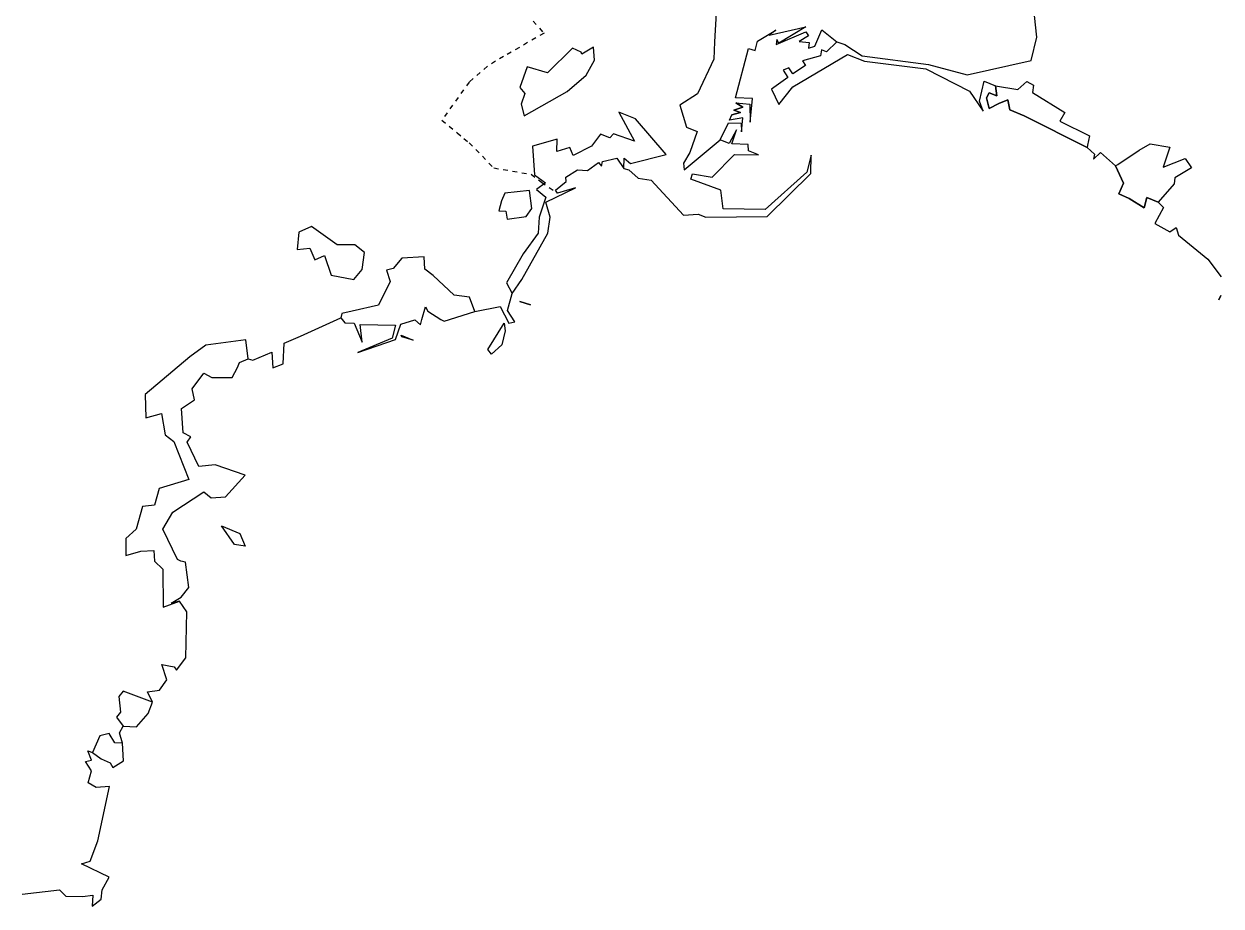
# Model space of a CAD drawing. Header units: millimetres. Extents: x 1888 to 2040, y 1705 to 1894.
# Drawn here: x 1915.06 to 1940.41, y 1809.46 to 1828.14 of the extents above; entities that cross this region are included whole.
import ezdxf

# ---------------------------------------------------------------- set-up
doc = ezdxf.new("R2010")
doc.units = ezdxf.units.MM
doc.linetypes.add('HIDDEN', pattern=[0.375, 0.25, -0.125])

# ---------------------------------------------------------------- blocks, each defined once
blk = doc.blocks.new('mall')
at = {"linetype": 'HIDDEN'}
for p, q in [((-98951, -8595), (-98722, -8854)), ((-98722, -8854), (-99577, -9342)), ((-99577, -9342), (-99920, -9552)), ((-99920, -9552), (-100307, -9887)), ((-100307, -9887), (-100885, -10691)), ((-100885, -10691), (-100561, -10962)), ((-100561, -10962), (-100422, -11079)), ((-100422, -11079), (-100308, -11173)), ((-100308, -11173), (-99785, -11705)), ((-99785, -11705), (-98996, -11839)), ((-98996, -11839), (-98777, -12006)), ((-98777, -12006), (-98434, -12237))]:
    blk.add_line(p, q, dxfattribs=at)
at = {"linetype": 'Continuous'}
for p, q in [((-95080, -8421), (-95109, -9032)), ((-88284, -8936), (-88338, -8475)), ((-94200, -9022), (-93811, -8788)), ((-94200, -9022), (-93811, -8788)), ((-93956, -8891), (-93179, -8716)), ((-93956, -8891), (-93179, -8716)), ((-93811, -8788), (-93956, -8891)), ((-93811, -8788), (-93956, -8891)), ((-93808, -9092), (-93180, -8825)), ((-93808, -9092), (-93180, -8825)), ((-93179, -8716), (-93747, -9062)), ((-93179, -8716), (-93747, -9062)), ((-93180, -8825), (-93123, -8911)), ((-93180, -8825), (-93123, -8911)), ((-92990, -9129), (-92839, -8784)), ((-92990, -9129), (-92839, -8784)), ((-92839, -8784), (-92522, -9038)), ((-92839, -8784), (-92522, -9038)), ((-95109, -9032), (-95126, -9403)), ((-94253, -9217), (-94200, -9022)), ((-94253, -9217), (-94200, -9022)), ((-93793, -8987), (-93808, -9092)), ((-93793, -8987), (-93808, -9092)), ((-93747, -9062), (-93793, -8987)), ((-93747, -9062), (-93793, -8987)), ((-93123, -8911), (-93319, -9030)), ((-93123, -8911), (-93319, -9030)), ((-93319, -9030), (-93104, -9048)), ((-93319, -9030), (-93104, -9048)), ((-93104, -9048), (-93118, -9172)), ((-93104, -9048), (-93118, -9172)), ((-92522, -9038), (-92741, -9248)), ((-92522, -9038), (-92350, -9090)), ((-92350, -9090), (-91983, -9330)), ((-88406, -9427), (-88284, -8936)), ((-98117, -9168), (-98651, -9694)), ((-97938, -9252), (-98117, -9168)), ((-97921, -9293), (-97938, -9252)), ((-97677, -9149), (-97921, -9293)), ((-97651, -9426), (-97677, -9149)), ((-94667, -10223), (-94394, -9174)), ((-94667, -10223), (-94394, -9174)), ((-94394, -9174), (-94253, -9217)), ((-94394, -9174), (-94253, -9217)), ((-93451, -9986), (-92297, -9305)), ((-92865, -9330), (-93246, -9435)), ((-93118, -9172), (-92990, -9129)), ((-93118, -9172), (-92990, -9129)), ((-92846, -9204), (-92865, -9330)), ((-92741, -9248), (-92846, -9204)), ((-92297, -9305), (-91936, -9445)), ((-91983, -9330), (-90584, -9514)), ((-99079, -9565), (-99233, -9999)), ((-98651, -9694), (-99079, -9565)), ((-97831, -9739), (-97651, -9426)), ((-95126, -9403), (-95473, -10133)), ((-93537, -9583), (-93661, -9638)), ((-93450, -9715), (-93537, -9583)), ((-93183, -9533), (-93450, -9715)), ((-93246, -9435), (-93183, -9533)), ((-91936, -9445), (-90637, -9605)), ((-90637, -9605), (-89712, -10076)), ((-90584, -9514), (-89763, -9737)), ((-89763, -9737), (-88406, -9427)), ((-98233, -10084), (-97831, -9739)), ((-93559, -9793), (-93902, -10036)), ((-93661, -9638), (-93559, -9793)), ((-89503, -10294), (-89399, -9869)), ((-89399, -9869), (-89161, -9970)), ((-88687, -10047), (-88500, -9874)), ((-88500, -9874), (-88356, -9954)), ((-99233, -9999), (-99129, -10129)), ((-99129, -10129), (-99209, -10356)), ((-99139, -10602), (-98233, -10084)), ((-95473, -10133), (-95849, -10374)), ((-93902, -10036), (-93748, -10363)), ((-93748, -10363), (-93451, -9986)), ((-89712, -10076), (-89420, -10500)), ((-89297, -10117), (-89353, -10222)), ((-89353, -10222), (-89297, -10117)), ((-89136, -10175), (-89297, -10117)), ((-89297, -10117), (-89136, -10175)), ((-89161, -9970), (-89136, -10175)), ((-89136, -10175), (-89161, -9970)), ((-89161, -9970), (-88687, -10047)), ((-88356, -9954), (-88380, -10110)), ((-88380, -10110), (-87691, -10533)), ((-99209, -10356), (-99139, -10602)), ((-95849, -10374), (-95708, -10844)), ((-94309, -10232), (-94667, -10223)), ((-94309, -10232), (-94667, -10223)), ((-94659, -10324), (-94367, -10355)), ((-94659, -10324), (-94513, -10420)), ((-94513, -10420), (-94659, -10324)), ((-94659, -10324), (-94367, -10355)), ((-94367, -10355), (-94356, -10735)), ((-94367, -10355), (-94356, -10735)), ((-94356, -10735), (-94309, -10232)), ((-94356, -10735), (-94309, -10232)), ((-89420, -10500), (-89503, -10294)), ((-89353, -10222), (-89296, -10443)), ((-89296, -10443), (-89353, -10222)), ((-89296, -10443), (-89093, -10339)), ((-89093, -10339), (-89296, -10443)), ((-89093, -10339), (-88904, -10263)), ((-88904, -10263), (-89093, -10339)), ((-88904, -10263), (-88855, -10473)), ((-88855, -10473), (-88904, -10263)), ((-97141, -10525), (-96807, -11139)), ((-96786, -10666), (-97141, -10525)), ((-94795, -10696), (-94743, -10580)), ((-94795, -10696), (-94743, -10580)), ((-94563, -10529), (-94743, -10580)), ((-94743, -10580), (-94563, -10529)), ((-94513, -10420), (-94704, -10484)), ((-94704, -10484), (-94513, -10420)), ((-94704, -10484), (-94563, -10529)), ((-94563, -10529), (-94704, -10484)), ((-88855, -10473), (-88555, -10604)), ((-88555, -10604), (-88855, -10473)), ((-88555, -10604), (-87223, -11273)), ((-87223, -11273), (-88555, -10604)), ((-87691, -10533), (-87798, -10712)), ((-96138, -11424), (-96786, -10666)), ((-95708, -10844), (-95478, -10931)), ((-94992, -11111), (-94814, -10747)), ((-94992, -11111), (-94814, -10747)), ((-94814, -10747), (-94550, -10754)), ((-94814, -10747), (-94550, -10754)), ((-94514, -10647), (-94795, -10696)), ((-94514, -10647), (-94795, -10696)), ((-94550, -10754), (-94543, -10941)), ((-94550, -10754), (-94543, -10941)), ((-94543, -10941), (-94514, -10647)), ((-94543, -10941), (-94514, -10647)), ((-87798, -10712), (-87169, -11022)), ((-98442, -11099), (-98963, -11244)), ((-98451, -11355), (-98442, -11099)), ((-97527, -10992), (-97714, -11241)), ((-97325, -11070), (-97527, -10992)), ((-97254, -10984), (-97325, -11070)), ((-96807, -11139), (-97254, -10984)), ((-95754, -11746), (-94992, -11111)), ((-95478, -10931), (-95633, -11380)), ((-94800, -11186), (-94992, -11111)), ((-94646, -10900), (-94800, -11186)), ((-94747, -11194), (-94646, -10900)), ((-87169, -11022), (-87213, -11225)), ((-98963, -11244), (-98920, -11849)), ((-98175, -11271), (-98451, -11355)), ((-98105, -11443), (-98175, -11271)), ((-97714, -11241), (-98105, -11443)), ((-95633, -11380), (-95768, -11601)), ((-94401, -11212), (-94747, -11194)), ((-94390, -11344), (-94401, -11212)), ((-94177, -11427), (-94390, -11344)), ((-87213, -11225), (-87223, -11273)), ((-87223, -11273), (-87062, -11414)), ((-87085, -11519), (-86938, -11381)), ((-86938, -11381), (-86623, -11663)), ((-86573, -11629), (-86123, -11331)), ((-86123, -11331), (-85890, -11193)), ((-85890, -11193), (-85471, -11263)), ((-85471, -11263), (-85611, -11687)), ((-97801, -11759), (-97565, -11592)), ((-97801, -11759), (-97565, -11592)), ((-97565, -11592), (-97504, -11667)), ((-97565, -11592), (-97504, -11667)), ((-97504, -11667), (-97481, -11571)), ((-97504, -11667), (-97481, -11571)), ((-97481, -11571), (-97179, -11500)), ((-97481, -11571), (-97179, -11500)), ((-97179, -11500), (-97033, -11718)), ((-97179, -11500), (-97033, -11718)), ((-97033, -11718), (-97028, -11501)), ((-97028, -11501), (-96890, -11610)), ((-96890, -11610), (-96138, -11424)), ((-95768, -11601), (-95754, -11746)), ((-95160, -11899), (-94685, -11417)), ((-94685, -11417), (-94177, -11427)), ((-93066, -11434), (-93159, -11796)), ((-93073, -11823), (-93066, -11434)), ((-87062, -11414), (-87085, -11519)), ((-86623, -11663), (-86573, -11629)), ((-85611, -11687), (-85149, -11505)), ((-85149, -11505), (-85014, -11701)), ((-98920, -11849), (-98690, -12020)), ((-98258, -11897), (-98010, -11745)), ((-98258, -11897), (-98010, -11745)), ((-98254, -11993), (-98258, -11897)), ((-98254, -11993), (-98258, -11897)), ((-98010, -11745), (-97801, -11759)), ((-98010, -11745), (-97801, -11759)), ((-97033, -11718), (-96924, -11743)), ((-96924, -11743), (-96731, -11919)), ((-95613, -11941), (-95578, -11829)), ((-95578, -11829), (-95160, -11899)), ((-93159, -11796), (-94036, -12587)), ((-94000, -12733), (-93073, -11823)), ((-86623, -11663), (-86451, -12030)), ((-86451, -12030), (-86623, -11663)), ((-85367, -11913), (-85377, -12044)), ((-85014, -11701), (-85367, -11913)), ((-98690, -12020), (-98884, -12164)), ((-98884, -12164), (-98686, -12321)), ((-98685, -12430), (-98055, -12127)), ((-98685, -12430), (-98055, -12127)), ((-98476, -12173), (-98254, -11993)), ((-98476, -12173), (-98254, -11993)), ((-98055, -12127), (-98434, -12237)), ((-98055, -12127), (-98434, -12237)), ((-96731, -11919), (-96455, -11962)), ((-96455, -11962), (-95765, -12706)), ((-94980, -12174), (-95613, -11941)), ((-86451, -12030), (-86547, -12251)), ((-86547, -12251), (-86451, -12030)), ((-85377, -12044), (-85719, -12427)), ((-99619, -12400), (-99681, -12610)), ((-99550, -12240), (-99619, -12400)), ((-99026, -12183), (-99550, -12240)), ((-98983, -12566), (-99026, -12183)), ((-98686, -12321), (-98824, -12746)), ((-98434, -12237), (-98476, -12173)), ((-98434, -12237), (-98476, -12173)), ((-94931, -12571), (-94980, -12174)), ((-86547, -12251), (-86332, -12355)), ((-86332, -12355), (-86547, -12251)), ((-86332, -12355), (-86011, -12551)), ((-86011, -12551), (-86332, -12355)), ((-86011, -12551), (-85954, -12328)), ((-85954, -12328), (-86011, -12551)), ((-85954, -12328), (-85719, -12427)), ((-85719, -12427), (-85954, -12328)), ((-99681, -12610), (-99532, -12617)), ((-99532, -12617), (-99499, -12790)), ((-99100, -12736), (-98983, -12566)), ((-98591, -12747), (-98685, -12430)), ((-98591, -12747), (-98685, -12430)), ((-94036, -12587), (-94931, -12571)), ((-85606, -12546), (-85790, -12885)), ((-85719, -12427), (-85606, -12546)), ((-99499, -12790), (-99100, -12736)), ((-98824, -12746), (-98843, -13084)), ((-98638, -13085), (-98591, -12747)), ((-98638, -13085), (-98591, -12747)), ((-95765, -12706), (-95455, -12686)), ((-95455, -12686), (-95293, -12750)), ((-95293, -12750), (-94000, -12733)), ((-85790, -12885), (-85468, -13056)), ((-103911, -13063), (-103948, -13433)), ((-103642, -12945), (-103911, -13063)), ((-103103, -13336), (-103642, -12945)), ((-99195, -14070), (-98638, -13085)), ((-99195, -14070), (-98638, -13085)), ((-98843, -13084), (-99161, -13522)), ((-85468, -13056), (-85333, -12965)), ((-85333, -12965), (-85284, -13129)), ((-85284, -13129), (-84663, -13637)), ((-103948, -13433), (-103682, -13401)), ((-103682, -13401), (-103574, -13650)), ((-102726, -13334), (-103103, -13336)), ((-102520, -13494), (-102726, -13334)), ((-103574, -13650), (-103371, -13557)), ((-103371, -13557), (-103232, -13974)), ((-102572, -13857), (-102520, -13494)), ((-101735, -13617), (-101918, -13834)), ((-101260, -13589), (-101735, -13617)), ((-101247, -13849), (-101260, -13589)), ((-99161, -13522), (-99516, -14141)), ((-84663, -13637), (-84383, -14014)), ((-102748, -14066), (-102572, -13857)), ((-101918, -13834), (-102055, -13869)), ((-102055, -13869), (-101977, -14108)), ((-101067, -13981), (-101247, -13849)), ((-103232, -13974), (-102748, -14066)), ((-101977, -14108), (-102229, -14608)), ((-100625, -14396), (-101067, -13981)), ((-99516, -14141), (-99398, -14367)), ((-99398, -14367), (-99195, -14070)), ((-99398, -14367), (-99195, -14070)), ((-100302, -14441), (-100625, -14396)), ((-100189, -14745), (-100302, -14441)), ((-99492, -14727), (-99398, -14367)), ((-84388, -14409), (-84430, -14500)), ((-84430, -14500), (-84388, -14409)), ((-102229, -14608), (-102785, -14736)), ((-101307, -14911), (-101234, -14644)), ((-101307, -14911), (-101234, -14644)), ((-101234, -14644), (-101183, -14739)), ((-101234, -14644), (-101183, -14739)), ((-100189, -14745), (-99650, -14639)), ((-99650, -14639), (-99470, -14989)), ((-99231, -14535), (-99007, -14601)), ((-99007, -14601), (-99231, -14535)), ((-103875, -15265), (-103024, -14878)), ((-103006, -14787), (-103024, -14878)), ((-103024, -14878), (-102943, -14988)), ((-103024, -14878), (-102943, -14988)), ((-102785, -14736), (-103006, -14787)), ((-101752, -15016), (-101459, -14925)), ((-101752, -15016), (-101459, -14925)), ((-101459, -14925), (-101334, -15027)), ((-101459, -14925), (-101334, -15027)), ((-101334, -15027), (-101307, -14911)), ((-101334, -15027), (-101307, -14911)), ((-101183, -14739), (-100905, -14914)), ((-101183, -14739), (-100905, -14914)), ((-100905, -14914), (-100833, -14950)), ((-100905, -14914), (-100833, -14950)), ((-100833, -14950), (-100189, -14745)), ((-100833, -14950), (-100189, -14745)), ((-99338, -14962), (-99492, -14727)), ((-102943, -14988), (-102741, -14990)), ((-102943, -14988), (-102741, -14990)), ((-102741, -14990), (-102571, -15395)), ((-102741, -14990), (-102571, -15395)), ((-102571, -15395), (-102616, -15017)), ((-102616, -15017), (-101864, -15035)), ((-102571, -15395), (-102616, -15017)), ((-102616, -15017), (-101864, -15035)), ((-101864, -15035), (-101935, -15313)), ((-101864, -15035), (-101935, -15313)), ((-101869, -15340), (-101752, -15016)), ((-101869, -15340), (-101752, -15016)), ((-99910, -15549), (-99569, -14990)), ((-99544, -15157), (-99612, -15448)), ((-99569, -14990), (-99544, -15157)), ((-99470, -14989), (-99338, -14962)), ((-105884, -15461), (-106223, -15706)), ((-105037, -15347), (-105884, -15461)), ((-104985, -15744), (-105037, -15347)), ((-104242, -15852), (-104226, -15415)), ((-104226, -15415), (-103875, -15265)), ((-101935, -15313), (-102663, -15613)), ((-101935, -15313), (-102663, -15613)), ((-102663, -15613), (-101869, -15340)), ((-102663, -15613), (-101869, -15340)), ((-101749, -15249), (-101492, -15351)), ((-101734, -15278), (-101749, -15249)), ((-101492, -15351), (-101734, -15278)), ((-99612, -15448), (-99837, -15650)), ((-106223, -15706), (-107164, -16503)), ((-104888, -15776), (-104485, -15605)), ((-104485, -15605), (-104461, -15937)), ((-99837, -15650), (-99910, -15549)), ((-105323, -16143), (-105214, -15931)), ((-105323, -16143), (-105214, -15931)), ((-105214, -15931), (-105172, -15828)), ((-105214, -15931), (-105172, -15828)), ((-105172, -15828), (-104985, -15744)), ((-105172, -15828), (-104985, -15744)), ((-104985, -15744), (-104888, -15776)), ((-104461, -15937), (-104242, -15852)), ((-106170, -16383), (-105922, -16053)), ((-106170, -16383), (-105922, -16053)), ((-105922, -16053), (-105755, -16140)), ((-105922, -16053), (-105755, -16140)), ((-105755, -16140), (-105323, -16143)), ((-105755, -16140), (-105323, -16143)), ((-106125, -16619), (-106170, -16383)), ((-106125, -16619), (-106170, -16383)), ((-107164, -16503), (-107152, -16995)), ((-106399, -16798), (-106125, -16619)), ((-106399, -16798), (-106125, -16619)), ((-107152, -16995), (-106822, -16905)), ((-106822, -16905), (-106746, -17357)), ((-106364, -17313), (-106399, -16798)), ((-106364, -17313), (-106399, -16798)), ((-106746, -17357), (-106561, -17501)), ((-106201, -17400), (-106364, -17313)), ((-106201, -17400), (-106364, -17313)), ((-106275, -17510), (-106201, -17400)), ((-106275, -17510), (-106201, -17400)), ((-106561, -17501), (-106242, -18303)), ((-106030, -18030), (-106275, -17510)), ((-106030, -18030), (-106275, -17510)), ((-105687, -17991), (-106030, -18030)), ((-105687, -17991), (-106030, -18030)), ((-105049, -18208), (-105687, -17991)), ((-105049, -18208), (-105687, -17991)), ((-105463, -18671), (-105049, -18208)), ((-105463, -18671), (-105049, -18208)), ((-106874, -18490), (-106968, -18846)), ((-106242, -18303), (-106874, -18490)), ((-106584, -18992), (-105926, -18566)), ((-106584, -18992), (-105926, -18566)), ((-105926, -18566), (-105769, -18689)), ((-105926, -18566), (-105769, -18689)), ((-105769, -18689), (-105463, -18671)), ((-105769, -18689), (-105463, -18671)), ((-107227, -18872), (-107360, -19357)), ((-106968, -18846), (-107227, -18872)), ((-106796, -19352), (-106584, -18992)), ((-106796, -19352), (-106584, -18992)), ((-107360, -19357), (-107576, -19550)), ((-106483, -19996), (-106796, -19352)), ((-106483, -19996), (-106796, -19352)), ((-105552, -19287), (-105162, -19443)), ((-105279, -19677), (-105552, -19287)), ((-105162, -19443), (-105052, -19714)), ((-107576, -19550), (-107575, -19910)), ((-105052, -19714), (-105279, -19677)), ((-107575, -19910), (-107262, -19820)), ((-107262, -19820), (-106981, -19807)), ((-106981, -19807), (-106968, -20033)), ((-106415, -20034), (-106483, -19996)), ((-106415, -20034), (-106483, -19996)), ((-106968, -20033), (-106791, -20203)), ((-106791, -20203), (-106783, -21007)), ((-106311, -20050), (-106415, -20034)), ((-106311, -20050), (-106415, -20034)), ((-106240, -20592), (-106311, -20050)), ((-106240, -20592), (-106311, -20050)), ((-106406, -20791), (-106240, -20592)), ((-106406, -20791), (-106240, -20592)), ((-106783, -21007), (-106442, -20878)), ((-106619, -20920), (-106406, -20791)), ((-106619, -20920), (-106406, -20791)), ((-106442, -20878), (-106619, -20920)), ((-106442, -20878), (-106619, -20920)), ((-106287, -21108), (-106442, -20878)), ((-106309, -22077), (-106287, -21108)), ((-106712, -22543), (-106815, -22220)), ((-106815, -22220), (-106554, -22267)), ((-106554, -22267), (-106504, -22338)), ((-106504, -22338), (-106309, -22077)), ((-106865, -22761), (-106712, -22543)), ((-107634, -22784), (-107726, -22899)), ((-107012, -23017), (-107634, -22784)), ((-107121, -22801), (-106865, -22761)), ((-107012, -23017), (-107121, -22801)), ((-107726, -22899), (-107687, -23230)), ((-107106, -23254), (-107012, -23017)), ((-107106, -23254), (-107012, -23017)), ((-107687, -23230), (-107773, -23334)), ((-107348, -23542), (-107106, -23254)), ((-107348, -23542), (-107106, -23254)), ((-107773, -23334), (-107634, -23523)), ((-107708, -23666), (-107634, -23523)), ((-107634, -23523), (-107348, -23542)), ((-107634, -23523), (-107348, -23542)), ((-108130, -23731), (-108286, -24085)), ((-107931, -23680), (-108130, -23731)), ((-107808, -23878), (-107931, -23680)), ((-107649, -23886), (-107708, -23666)), ((-108304, -24247), (-108378, -24046)), ((-108378, -24046), (-108286, -24085)), ((-107649, -23886), (-107808, -23878)), ((-107629, -24259), (-107649, -23886)), ((-107629, -24259), (-107649, -23886)), ((-108433, -24276), (-108304, -24247)), ((-108304, -24470), (-108433, -24276)), ((-108286, -24085), (-108098, -24219)), ((-108286, -24085), (-108098, -24219)), ((-108098, -24219), (-107906, -24299)), ((-108098, -24219), (-107906, -24299)), ((-107906, -24299), (-107852, -24401)), ((-107906, -24299), (-107852, -24401)), ((-107852, -24401), (-107629, -24259)), ((-107852, -24401), (-107629, -24259)), ((-108372, -24724), (-108304, -24470)), ((-108205, -24823), (-108372, -24724)), ((-107923, -24802), (-108205, -24823)), ((-108168, -25957), (-107923, -24802)), ((-108334, -26385), (-108168, -25957)), ((-108513, -26442), (-108334, -26385)), ((-107928, -26721), (-108513, -26442)), ((-108078, -26989), (-107928, -26721)), ((-109774, -27084), (-108979, -26989)), ((-108979, -26989), (-108846, -27124)), ((-108493, -27133), (-108278, -27107)), ((-108278, -27107), (-108291, -27335)), ((-108099, -27192), (-108078, -26989)), ((-108846, -27124), (-108493, -27133)), ((-108291, -27335), (-108099, -27192))]:
    blk.add_line(p, q, dxfattribs=at)

msp = doc.modelspace()

# ---------------------------------------------------------------- block references
at = {"xscale": 0.001, "yscale": 0.001, "zscale": 0.001}
msp.add_blockref('mall', (2024.797, 1836.796), dxfattribs=at)

doc.saveas('drawing.dxf')
